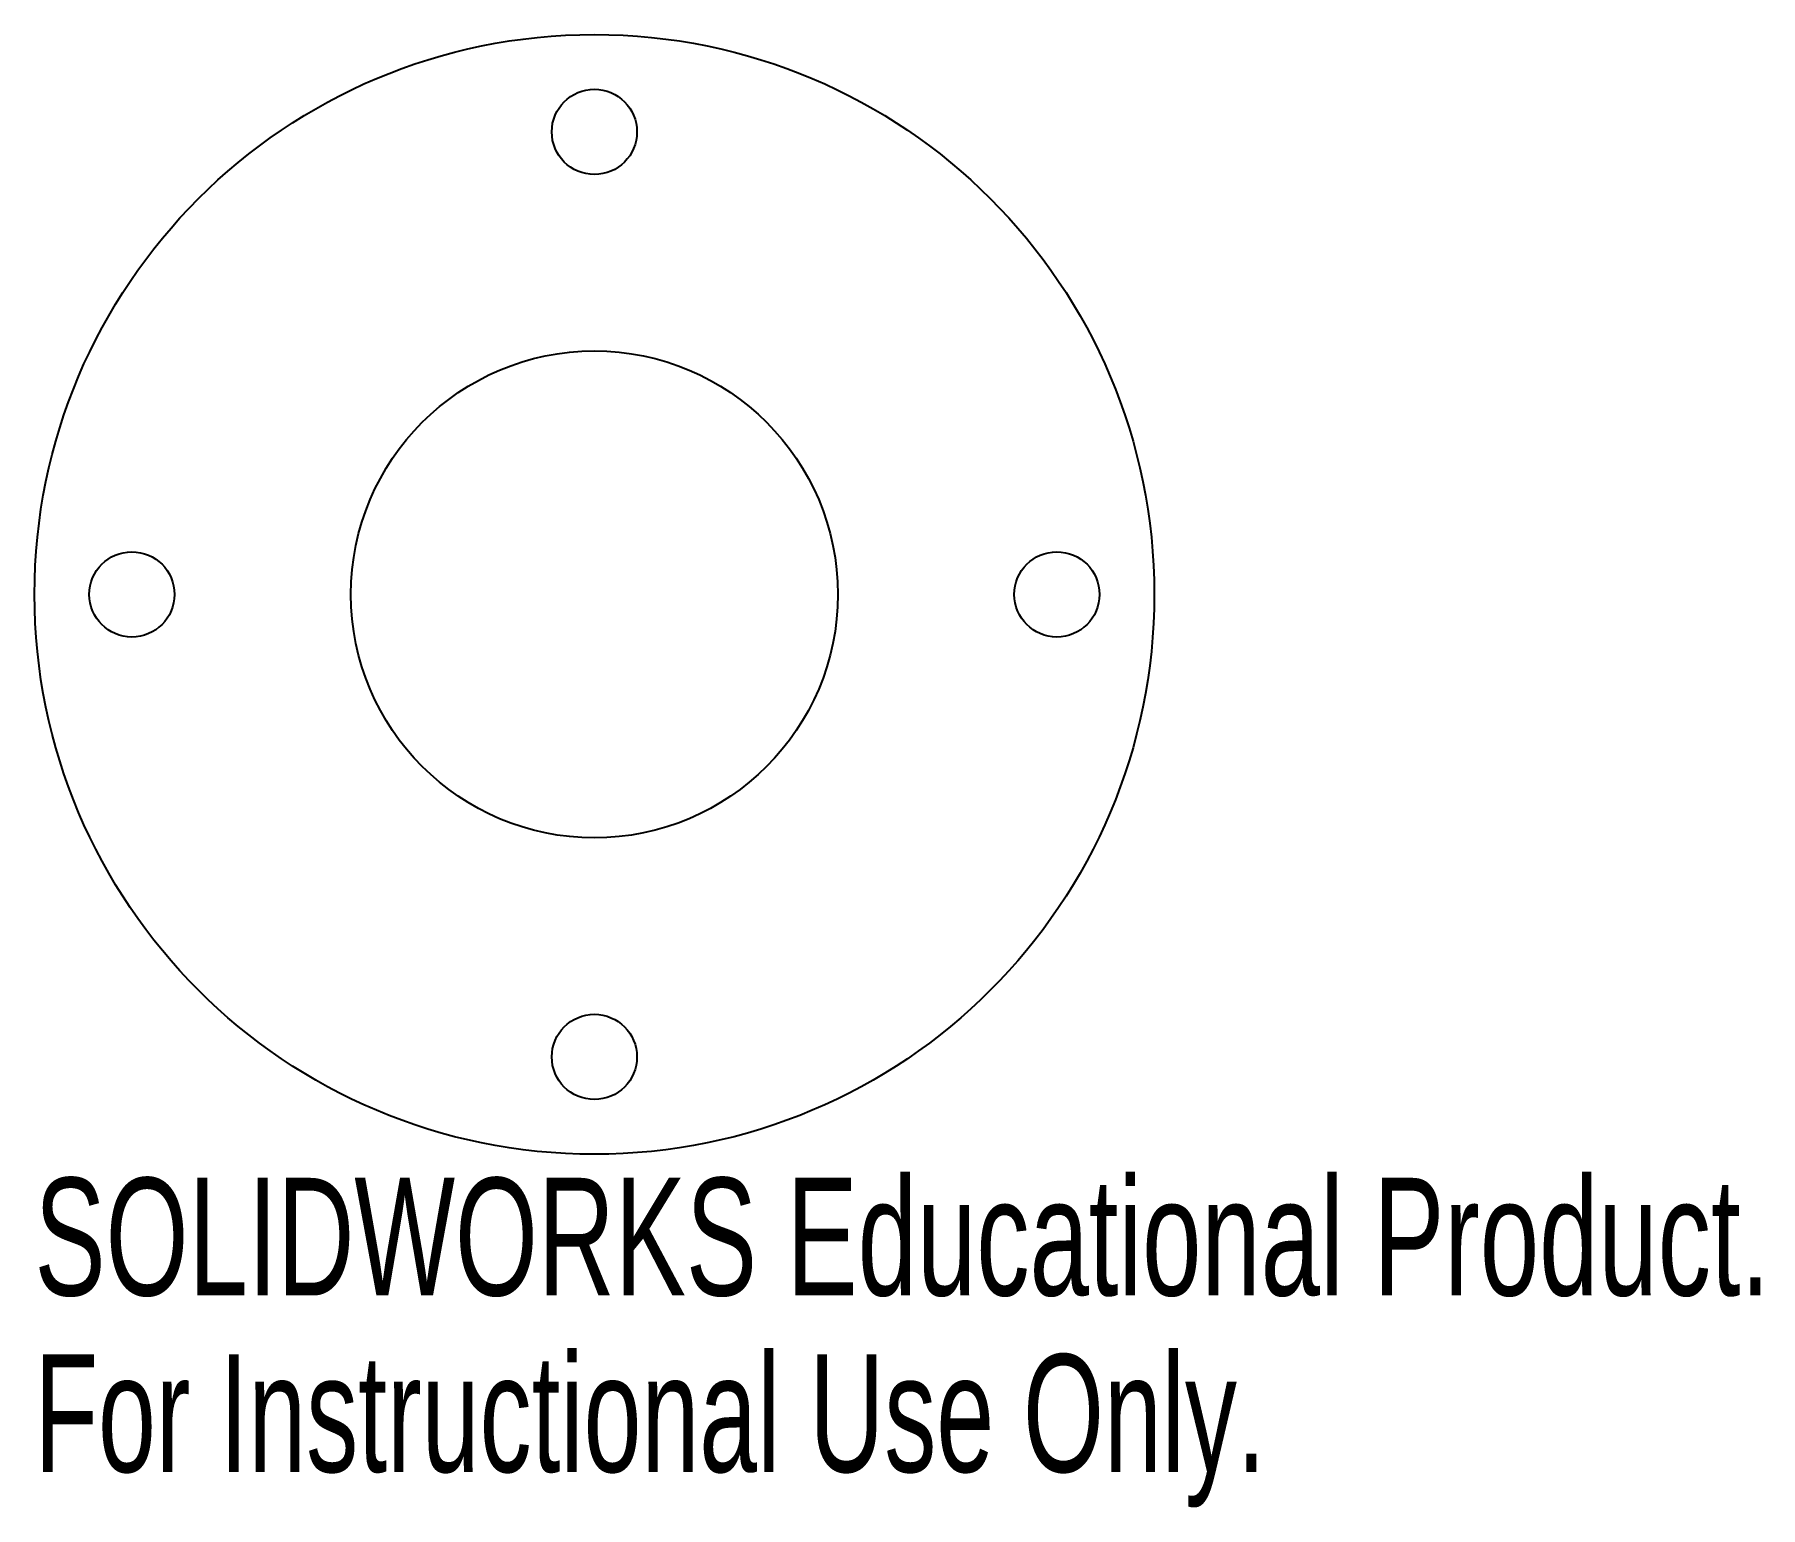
# Model space of a CAD drawing. Extents: x -23 to 47.9, y -37.5 to 23.
import ezdxf
from ezdxf.enums import TextEntityAlignment as Align

# ---------------------------------------------------------------- set-up
doc = ezdxf.new("R2010")
doc.units = 0
doc.layers.get('0').update_dxf_attribs({"linetype": 'CONTINUOUS'})

msp = doc.modelspace()

# ---------------------------------------------------------------- linework, layer by layer
at = {"color": 7, "linetype": 'CONTINUOUS'}
for centre, radius in [((0, 0), 23), ((0, 19), 1.75), ((0, 0), 10), ((-19, 0), 1.75), ((19, 0), 1.75), ((0, -19), 1.75)]:
    msp.add_circle(centre, radius, dxfattribs=at)

# ---------------------------------------------------------------- texts
for s, width, p in [('SOLIDWORKS Educational Product.', 0.677419, (-23, -30.25043)), ('For Instructional Use Only.', 0.661111, (-23, -37.50086))]:
    msp.add_text(s, height=4.83362, dxfattribs=dict(at, width=width)).set_placement(p, align=Align.BOTTOM_LEFT)

doc.saveas('drawing.dxf')
